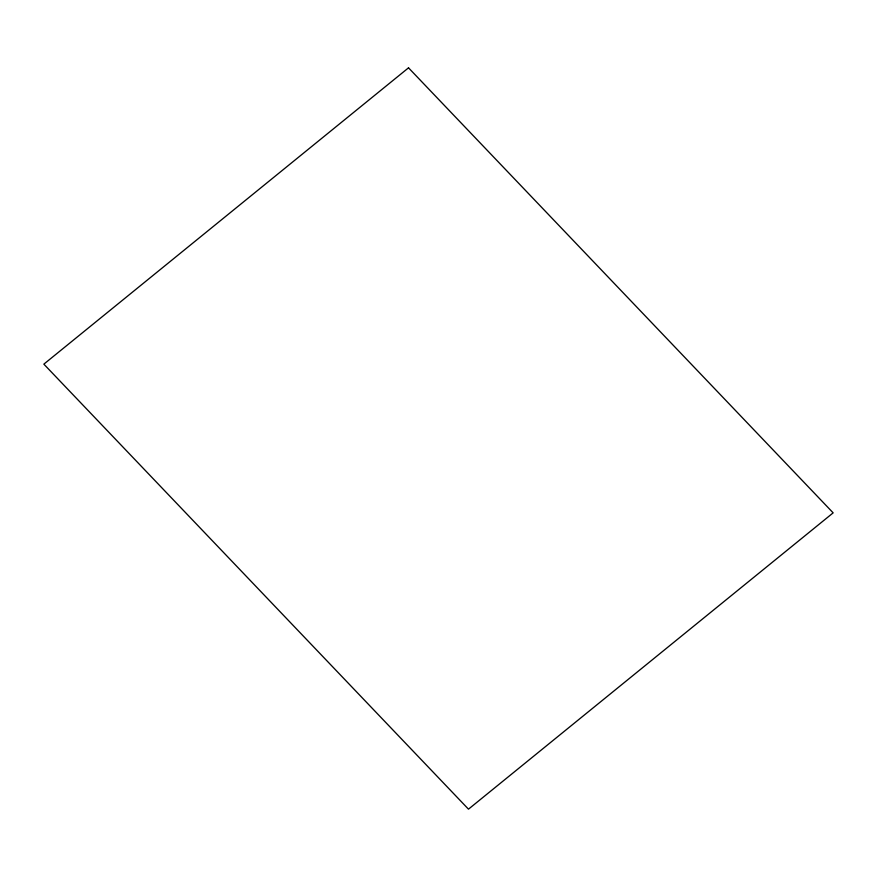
<?xml version="1.0" encoding="UTF-8"?>
<svg xmlns="http://www.w3.org/2000/svg" width="877" height="877" viewBox="0 0 877 877"><rect width="100%" height="100%" fill="white"/><g stroke="black" fill="none" stroke-linecap="round" stroke-linejoin="round"><path stroke-width="1.32" d="M408.518 67.836L43.85 364.141L468.482 809.164L833.15 512.859L408.518 67.836"/></g></svg>
